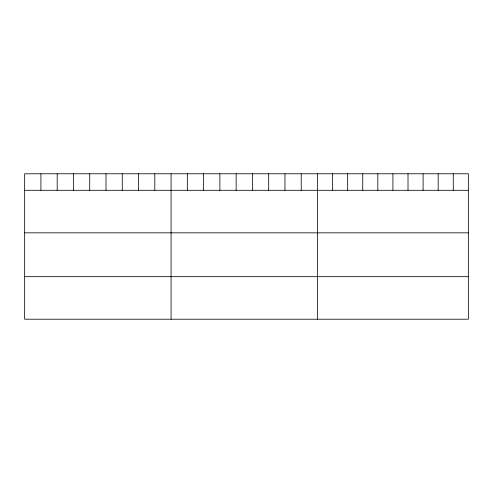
<?xml version="1.0" encoding="UTF-8"?>
<svg xmlns="http://www.w3.org/2000/svg" width="493" height="493" viewBox="0 0 493 493"><rect width="100%" height="100%" fill="white"/><g stroke="black" fill="none" stroke-linecap="round" stroke-linejoin="round"><path stroke-width="0.74" d="M468.35 190.298L468.35 319.211L24.65 319.211L24.65 173.789L468.35 173.789L468.35 190.298L24.65 190.298M24.65 232.838L468.35 232.838M24.65 276.672L468.35 276.672M453.264 173.789L453.264 190.298M438.178 173.789L438.178 190.298M423.093 173.789L423.093 190.298M408.007 173.789L408.007 190.298M392.921 173.789L392.921 190.298M377.835 173.789L377.835 190.298M362.749 173.789L362.749 190.298M347.664 173.789L347.664 190.298M332.578 173.789L332.578 190.298M317.492 173.789L317.492 319.211M301.223 173.789L301.223 190.298M284.954 173.789L284.954 190.298M268.685 173.789L268.685 190.298M252.416 173.789L252.416 190.298M236.147 173.789L236.147 190.298M219.878 173.789L219.878 190.298M203.609 173.789L203.609 190.298M187.34 173.789L187.34 190.298M171.071 173.789L171.071 319.211M154.802 173.789L154.802 190.298M138.533 173.789L138.533 190.298M122.264 173.789L122.264 190.298M105.995 173.789L105.995 190.298M89.726 173.789L89.726 190.298M73.457 173.789L73.457 190.298M57.188 173.789L57.188 190.298M40.919 173.789L40.919 190.298"/></g></svg>
